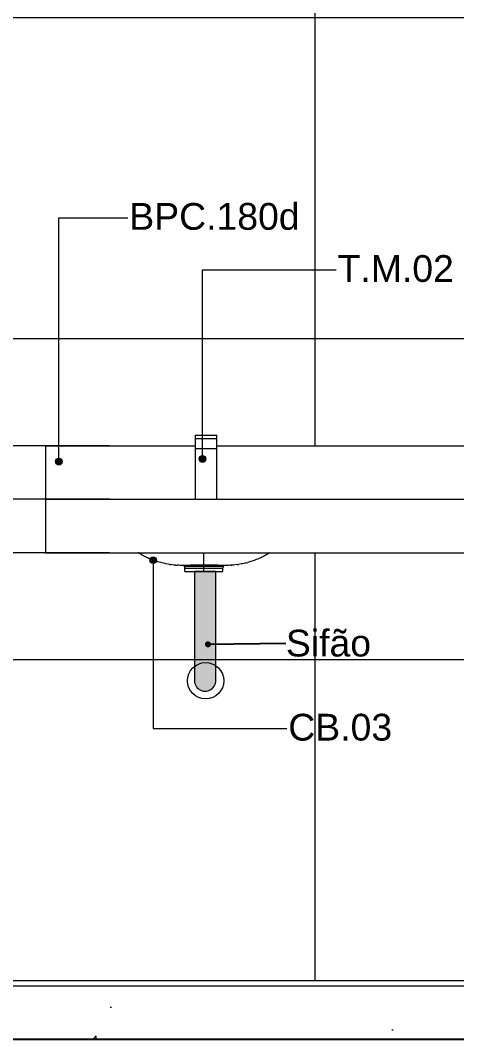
# Model space of a CAD drawing. Header units: metres. Extents: x -1.8 to 75.3, y -2 to 2.8.
# Drawn here: x 18.012 to 18.827, y -2.048 to -0.143 of the extents above; entities that cross this region are included whole.
import ezdxf

# ---------------------------------------------------------------- set-up
doc = ezdxf.new("R2010")
doc.units = ezdxf.units.M
doc.header["$MEASUREMENT"] = 0
for name, color, linetype, lineweight, true_color in [('0_Caneta_No__19', 7, 'Continuous', 0, 0xe9e9e9), ('COTAS CORTE_Caneta_No__25', 7, 'Continuous', 13, 0x982312), ('LAJES.EST_Caneta_No__254', 7, 'Continuous', 0, 0xd1c9ad), ('LAJES.EST_Caneta_No__97', 7, 'Continuous', 13, 0x6b6b6b), ('LOUCAS-METAIS.ARQ_Caneta_No__13', 7, 'Continuous', 0, 0xaaaaaa), ('LOUCAS-METAIS.ARQ_Caneta_No__96', 7, 'Continuous', 0, 0xb6b6b6), ('NOTAS-EXECUTIVO.ARQ_Caneta_No__96', 7, 'Continuous', 0, 0xb6b6b6), ('PAREDE CONSTRUIR_Caneta_No__97', 7, 'Continuous', 13, 0x6b6b6b)]:
    doc.layers.add(name, color=color, linetype=linetype, lineweight=lineweight, true_color=true_color)
for name, color, linetype, lineweight in [('0_Caneta_No__5', 7, 'Continuous', 20), ('LAJES.EST_Caneta_No__4', 7, 'Continuous', 25), ('LAJES.EST_Caneta_No__7', 7, 'Continuous', 13), ('NOTAS-EXECUTIVO.ARQ_Caneta_No__1', 7, 'Continuous', 40), ('NOTAS-EXECUTIVO.ARQ_Caneta_No__241', 7, 'Continuous', 13), ('NOTAS-LAYOUT.EXEC_Caneta_No__241', 7, 'Continuous', 13), ('NOTAS-LAYOUT.EXEC_Caneta_No__5', 7, 'Continuous', 20)]:
    doc.layers.add(name, color=color, linetype=linetype, lineweight=lineweight)
doc.layers.add('COTAS CORTE', color=7, linetype='Continuous')
doc.layers.add('NOTAS-LAYOUT.EXEC', color=7, linetype='Continuous')
doc.styles.add('GENERATED_STYLE_1', font='arial.ttf')
doc.dimstyles.new('GENERATED_STYLE__2', dxfattribs={"dimtxt": 0.05, "dimasz": 0.02375, "dimexe": 0.18, "dimexo": 0.267183, "dimgap": 0, "dimtad": 1, "dimzin": 0, "dimdsep": 46, "dimtxsty": 'GENERATED_STYLE_1', "dimblk": 'ARROWHEAD_11', "dimblk1": 'ARROWHEAD_11', "dimblk2": 'ARROWHEAD_11', "dimcen": 0.09, "dimclrd": 256, "dimclre": 256, "dimclrt": 256, "dimadec": 0, "dimazin": 0, "dimtfac": 1, "dimtdec": 4, "dimtmove": 0, "dimatfit": 3, "dimfxl": 0, "dimtolj": 1, "dimtzin": 0, "dimarcsym": 0})
doc.dimstyles.new('GENERATED_STYLE__4', dxfattribs={"dimtxt": 0.18, "dimasz": 0.0228, "dimexe": 0.18, "dimexo": 0.0625, "dimgap": 0, "dimtad": 0, "dimtih": 1, "dimtoh": 1, "dimdec": 4, "dimzin": 0, "dimdsep": 46, "dimcen": 0.09, "dimadec": 0, "dimazin": 0, "dimtfac": 1, "dimtdec": 4, "dimtmove": 0, "dimatfit": 3, "dimldrblk": 'ARROWHEAD_11', "dimfxl": 0, "dimtolj": 1, "dimtzin": 0, "dimarcsym": 0})

# ---------------------------------------------------------------- blocks, each defined once
blk = doc.blocks.new('*D83', base_point=(-22.2414, -1.9382))
at = {"layer": 'COTAS CORTE_Caneta_No__25', "linetype": 'Continuous', "lineweight": 13, "true_color": 0x982312}
for points in [[(17.9044, -1.1382), (17.9049, -1.1406), (17.9063, -1.1427), (17.9083, -1.144), (17.9107, -1.1445), (17.9131, -1.144), (17.9151, -1.1427), (17.9165, -1.1406), (17.9169, -1.1382), (17.9165, -1.1359), (17.9151, -1.1338), (17.9131, -1.1325), (17.9107, -1.132), (17.9083, -1.1325), (17.9063, -1.1338), (17.9049, -1.1359)], [(17.9044, -1.9382), (17.9049, -1.9406), (17.9063, -1.9427), (17.9083, -1.944), (17.9107, -1.9445), (17.9131, -1.944), (17.9151, -1.9427), (17.9165, -1.9406), (17.9169, -1.9382), (17.9165, -1.9359), (17.9151, -1.9338), (17.9131, -1.9325), (17.9107, -1.932), (17.9083, -1.9325), (17.9063, -1.9338), (17.9049, -1.9359)]]:
    blk.add_hatch(color=24, dxfattribs=at).paths.add_polyline_path(points)
at = {"layer": 'COTAS CORTE_Caneta_No__25', "color": 24, "linetype": 'Continuous', "lineweight": 13, "true_color": 0x982312}
for p, q in [((17.9044, -1.1382), (17.8873, -1.1382)), ((18.1779, -1.1382), (17.9169, -1.1382)), ((17.9107, -1.932), (17.9107, -1.1445)), ((17.9044, -1.9382), (17.8873, -1.9382)), ((18.1779, -1.9382), (17.9169, -1.9382)), ((17.9107, -1.9507), (17.9107, -1.9445))]:
    blk.add_line(p, q, dxfattribs=at)
for centre in [(17.9107, -1.1382), (17.9107, -1.9382)]:
    blk.add_circle(centre, 0.00625, dxfattribs=at)
at = {"layer": 'COTAS CORTE_Caneta_No__25', "color": 24, "lineweight": 13, "true_color": 0x982312, "char_height": 0.05, "attachment_point": 7, "rotation": 90, "style": 'GENERATED_STYLE_1'}
for s, insert in [('\\A1;{\\pql;\\fArial|b0|i0|c0|p0;\\W1.000000;0,10}', (17.9007, -1.278)), ('\\A1;{\\pql;\\fArial|b0|i0|c0|p0;\\W1.000000;0,80}', (17.9007, -1.6717))]:
    blk.add_mtext(s, dxfattribs=dict(at, insert=insert))
blk = doc.blocks.new('ARROWHEAD_11')
at = {"color": 0, "linetype": 'Continuous', "lineweight": 0}
blk.add_line((0, 0), (-1, 0), dxfattribs=at)
at = {"color": 0, "linetype": 'Continuous', "lineweight": 0, "const_width": 0.25, "flags": 128}
blk.add_lwpolyline([(-0.125, 0, 1), (0.125, 0, 1)], format="xyb", close=True, dxfattribs=at)
blk = doc.blocks.new('*D84', base_point=(-22.2414, -1.9382))
at = {"layer": 'COTAS CORTE_Caneta_No__25', "linetype": 'Continuous', "lineweight": 13, "true_color": 0x982312}
for points in [[(17.9044, -1.0382), (17.9049, -1.0406), (17.9063, -1.0427), (17.9083, -1.044), (17.9107, -1.0445), (17.9131, -1.044), (17.9151, -1.0427), (17.9165, -1.0406), (17.9169, -1.0382), (17.9165, -1.0359), (17.9151, -1.0338), (17.9131, -1.0325), (17.9107, -1.032), (17.9083, -1.0325), (17.9063, -1.0338), (17.9049, -1.0359)], [(17.9044, -1.1382), (17.9049, -1.1406), (17.9063, -1.1427), (17.9083, -1.144), (17.9107, -1.1445), (17.9131, -1.144), (17.9151, -1.1427), (17.9165, -1.1406), (17.9169, -1.1382), (17.9165, -1.1359), (17.9151, -1.1338), (17.9131, -1.1325), (17.9107, -1.132), (17.9083, -1.1325), (17.9063, -1.1338), (17.9049, -1.1359)]]:
    blk.add_hatch(color=24, dxfattribs=at).paths.add_polyline_path(points)
at = {"layer": 'COTAS CORTE_Caneta_No__25', "color": 24, "linetype": 'Continuous', "lineweight": 13, "true_color": 0x982312}
for p, q in [((17.9044, -1.0382), (17.8873, -1.0382)), ((17.9107, -1.132), (17.9107, -1.0445)), ((18.1779, -1.0382), (17.9169, -1.0382)), ((17.9044, -1.1382), (17.8873, -1.1382)), ((18.1779, -1.1382), (17.9169, -1.1382))]:
    blk.add_line(p, q, dxfattribs=at)
for centre in [(17.9107, -1.0382), (17.9107, -1.1382)]:
    blk.add_circle(centre, 0.00625, dxfattribs=at)
blk = doc.blocks.new('*D85', base_point=(-22.2414, -1.9382))
at = {"layer": 'COTAS CORTE_Caneta_No__25', "linetype": 'Continuous', "lineweight": 13, "true_color": 0x982312}
for points in [[(17.9044, -0.9382), (17.9049, -0.9406), (17.9063, -0.9427), (17.9083, -0.944), (17.9107, -0.9445), (17.9131, -0.944), (17.9151, -0.9427), (17.9165, -0.9406), (17.9169, -0.9382), (17.9165, -0.9359), (17.9151, -0.9338), (17.9131, -0.9325), (17.9107, -0.932), (17.9083, -0.9325), (17.9063, -0.9338), (17.9049, -0.9359)], [(17.9044, -1.0382), (17.9049, -1.0406), (17.9063, -1.0427), (17.9083, -1.044), (17.9107, -1.0445), (17.9131, -1.044), (17.9151, -1.0427), (17.9165, -1.0406), (17.9169, -1.0382), (17.9165, -1.0359), (17.9151, -1.0338), (17.9131, -1.0325), (17.9107, -1.032), (17.9083, -1.0325), (17.9063, -1.0338), (17.9049, -1.0359)]]:
    blk.add_hatch(color=24, dxfattribs=at).paths.add_polyline_path(points)
at = {"layer": 'COTAS CORTE_Caneta_No__25', "color": 24, "linetype": 'Continuous', "lineweight": 13, "true_color": 0x982312}
for p, q in [((17.9107, -0.932), (17.9107, -0.9257)), ((17.9044, -0.9382), (17.8873, -0.9382)), ((17.9107, -1.032), (17.9107, -0.9445)), ((18.1779, -0.9382), (17.9169, -0.9382)), ((17.9044, -1.0382), (17.8873, -1.0382)), ((18.1779, -1.0382), (17.9169, -1.0382))]:
    blk.add_line(p, q, dxfattribs=at)
for centre in [(17.9107, -0.9382), (17.9107, -1.0382)]:
    blk.add_circle(centre, 0.00625, dxfattribs=at)
at = {"layer": 'COTAS CORTE_Caneta_No__25', "color": 24, "lineweight": 13, "true_color": 0x982312, "insert": (17.9007, -0.932), "char_height": 0.05, "attachment_point": 7, "rotation": 90, "style": 'GENERATED_STYLE_1'}
blk.add_mtext('\\A1;{\\pql;\\fArial|b0|i0|c0|p0;\\W1.000000;0,10}', dxfattribs=at)
blk = doc.blocks.new('*D86', base_point=(-22.2414, -1.9382))
at = {"layer": 'COTAS CORTE_Caneta_No__25', "linetype": 'Continuous', "lineweight": 13, "true_color": 0x982312}
for points in [[(17.777, -1.0382), (17.7775, -1.0406), (17.7788, -1.0427), (17.7809, -1.044), (17.7833, -1.0445), (17.7857, -1.044), (17.7877, -1.0427), (17.789, -1.0406), (17.7895, -1.0382), (17.789, -1.0359), (17.7877, -1.0338), (17.7857, -1.0325), (17.7833, -1.032), (17.7809, -1.0325), (17.7788, -1.0338), (17.7775, -1.0359)], [(17.777, -1.9382), (17.7775, -1.9406), (17.7788, -1.9427), (17.7809, -1.944), (17.7833, -1.9445), (17.7857, -1.944), (17.7877, -1.9427), (17.789, -1.9406), (17.7895, -1.9382), (17.789, -1.9359), (17.7877, -1.9338), (17.7857, -1.9325), (17.7833, -1.932), (17.7809, -1.9325), (17.7788, -1.9338), (17.7775, -1.9359)]]:
    blk.add_hatch(color=24, dxfattribs=at).paths.add_polyline_path(points)
at = {"layer": 'COTAS CORTE_Caneta_No__25', "color": 24, "linetype": 'Continuous', "lineweight": 13, "true_color": 0x982312}
for p, q in [((17.7833, -1.032), (17.7833, -1.0257)), ((17.777, -1.0382), (17.7598, -1.0382)), ((17.7833, -1.932), (17.7833, -1.0445)), ((18.0504, -1.0382), (17.7895, -1.0382)), ((17.777, -1.9382), (17.7598, -1.9382)), ((18.0504, -1.9382), (17.7895, -1.9382)), ((17.7833, -1.9507), (17.7833, -1.9445))]:
    blk.add_line(p, q, dxfattribs=at)
for centre in [(17.7833, -1.0382), (17.7833, -1.9382)]:
    blk.add_circle(centre, 0.00625, dxfattribs=at)
at = {"layer": 'COTAS CORTE_Caneta_No__25', "color": 24, "lineweight": 13, "true_color": 0x982312, "insert": (17.7733, -1.555), "char_height": 0.05, "attachment_point": 7, "rotation": 90, "style": 'GENERATED_STYLE_1'}
blk.add_mtext('\\A1;{\\pql;\\fArial|b0|i0|c0|p0;\\W1.000000;0,90}', dxfattribs=at)
blk = doc.blocks.new('Label_16_5', base_point=(18.3519, -0.9629))
at = {"layer": 'NOTAS-LAYOUT.EXEC', "linetype": 'Continuous', "lineweight": 0, "true_color": 0x000000}
blk.add_hatch(color=18, dxfattribs=at).paths.add_polyline_path([(18.3456, -0.9629), (18.3461, -0.9652), (18.3475, -0.9673), (18.3495, -0.9686), (18.3519, -0.9691), (18.3543, -0.9686), (18.3563, -0.9673), (18.3577, -0.9652), (18.3581, -0.9629), (18.3577, -0.9605), (18.3563, -0.9584), (18.3543, -0.9571), (18.3519, -0.9566), (18.3495, -0.9571), (18.3475, -0.9584), (18.3461, -0.9605)])
at = {"layer": 'NOTAS-LAYOUT.EXEC_Caneta_No__241', "color": 7, "linetype": 'Continuous', "lineweight": 13}
for p, q in [((18.3519, -0.9566), (18.3519, -0.6093)), ((18.3519, -0.6093), (18.6019, -0.6093))]:
    blk.add_line(p, q, dxfattribs=at)
at = {"layer": 'NOTAS-LAYOUT.EXEC_Caneta_No__5', "color": 7, "linetype": 'Continuous', "lineweight": 20}
blk.add_circle((18.3519, -0.9629), 0.00625, dxfattribs=at)
at = {"layer": 'NOTAS-LAYOUT.EXEC_Caneta_No__241', "color": 7, "lineweight": 13, "insert": (18.6044, -0.582), "char_height": 0.05, "attachment_point": 1, "style": 'GENERATED_STYLE_1'}
blk.add_mtext('\\A1;{\\pql;\\pt0,241;\\fArial|b0|i0|c0|p0;\\W1.000000;T.M.02\\fArial|b0|i0|c0|p0;\\W1.000000;\\A1{\\H.66x;\\S^  ;}\\fArial|b0|i0|c0|p0;\\W1.000000;\\fArial|b0|i0|c0|p0;\\W1.000000;\\A1{\\H.66x;\\S^  ;}\\fArial|b0|i0|c0|p0;\\W1.000000;\\fArial|b0|i0|c0|p0;\\W1.000000;\\fArial|b0|i0|c0|p0;\\W1.000000;\\fArial|b0|i0|c0|p0;\\W1.000000;\\fArial|b0|i0|c0|p0;\\W1.000000;\\fArial|b0|i0|c0|p0;\\W1.000000;\\fArial|b0|i0|c0|p0;\\W1.000000;\\A1{\\H.66x;\\S^  ;}\\fArial|b0|i0|c0|p0;\\W1.000000;\\fArial|b0|i0|c0|p0;\\W1.000000;\\A1{\\H.66x;\\S^  ;}\\fArial|b0|i0|c0|p0;\\W1.000000;\\fArial|b0|i0|c0|p0;\\W1.000000;\\fArial|b0|i0|c0|p0;\\W1.000000;\\fArial|b0|i0|c0|p0;\\W1.000000;\\fArial|b0|i0|c0|p0;\\W1.000000;\\fArial|b0|i0|c0|p0;\\W1.000000;\\fArial|b0|i0|c0|p0;\\W1.000000;\\A1{\\H.66x;\\S^  ;}\\fArial|b0|i0|c0|p0;\\W1.000000;\\fArial|b0|i0|c0|p0;\\W1.000000;\\A1{\\H.66x;\\S^  ;}\\fArial|b0|i0|c0|p0;\\W1.000000;\\fArial|b0|i0|c0|p0;\\W1.000000;\\fArial|b0|i0|c0|p0;\\W1.000000;\\fArial|b0|i0|c0|p0;\\W1.000000;\\fArial|b0|i0|c0|p0;\\W1.000000;\\fArial|b0|i0|c0|p0;\\W1.000000;\\fArial|b0|i0|c0|p0;\\W1.000000;\\A1{\\H.66x;\\S^  ;}\\fArial|b0|i0|c0|p0;\\W1.000000;\\fArial|b0|i0|c0|p0;\\W1.000000;\\A1{\\H.66x;\\S^  ;}\\fArial|b0|i0|c0|p0;\\W1.000000;\\fArial|b0|i0|c0|p0;\\W1.000000;\\fArial|b0|i0|c0|p0;\\W1.000000;\\fArial|b0|i0|c0|p0;\\W1.000000;\\fArial|b0|i0|c0|p0;\\W1.000000;\\fArial|b0|i0|c0|p0;\\W1.000000;\\fArial|b0|i0|c0|p0;\\W1.000000;\\A1{\\H.66x;\\S^  ;}\\fArial|b0|i0|c0|p0;\\W1.000000;\\fArial|b0|i0|c0|p0;\\W1.000000;\\A1{\\H.66x;\\S^  ;}\\fArial|b0|i0|c0|p0;\\W1.000000;\\fArial|b0|i0|c0|p0;\\W1.000000;\\fArial|b0|i0|c0|p0;\\W1.000000;\\fArial|b0|i0|c0|p0;\\W1.000000;\\fArial|b0|i0|c0|p0;\\W1.000000;\\fArial|b0|i0|c0|p0;\\W1.000000;\\fArial|b0|i0|c0|p0;\\W1.000000;\\A1{\\H.66x;\\S^  ;}\\fArial|b0|i0|c0|p0;\\W1.000000;}', dxfattribs=at)
blk = doc.blocks.new('Label_17_5', base_point=(18.0834, -0.9679))
at = {"layer": 'NOTAS-LAYOUT.EXEC', "linetype": 'Continuous', "lineweight": 0, "true_color": 0x000000}
blk.add_hatch(color=18, dxfattribs=at).paths.add_polyline_path([(18.0771, -0.9679), (18.0776, -0.9703), (18.079, -0.9723), (18.081, -0.9737), (18.0834, -0.9742), (18.0858, -0.9737), (18.0878, -0.9723), (18.0892, -0.9703), (18.0896, -0.9679), (18.0892, -0.9655), (18.0878, -0.9635), (18.0858, -0.9621), (18.0834, -0.9617), (18.081, -0.9621), (18.079, -0.9635), (18.0776, -0.9655)])
at = {"layer": 'NOTAS-LAYOUT.EXEC_Caneta_No__241', "color": 7, "linetype": 'Continuous', "lineweight": 13}
for p, q in [((18.0834, -0.9617), (18.0834, -0.512)), ((18.0834, -0.512), (18.2126, -0.512))]:
    blk.add_line(p, q, dxfattribs=at)
at = {"layer": 'NOTAS-LAYOUT.EXEC_Caneta_No__5', "color": 7, "linetype": 'Continuous', "lineweight": 20}
blk.add_circle((18.0834, -0.9679), 0.00625, dxfattribs=at)
at = {"layer": 'NOTAS-LAYOUT.EXEC_Caneta_No__241', "color": 7, "lineweight": 13, "insert": (18.2151, -0.4846), "char_height": 0.05, "attachment_point": 1, "style": 'GENERATED_STYLE_1'}
blk.add_mtext('\\A1;{\\pql;\\pt0,241;\\fArial|b0|i0|c0|p0;\\W1.000000;BPC.180d\\fArial|b0|i0|c0|p0;\\W1.000000;\\A1{\\H.66x;\\S^  ;}\\fArial|b0|i0|c0|p0;\\W1.000000;\\fArial|b0|i0|c0|p0;\\W1.000000;\\A1{\\H.66x;\\S^  ;}\\fArial|b0|i0|c0|p0;\\W1.000000;\\fArial|b0|i0|c0|p0;\\W1.000000;\\fArial|b0|i0|c0|p0;\\W1.000000;\\fArial|b0|i0|c0|p0;\\W1.000000;\\fArial|b0|i0|c0|p0;\\W1.000000;\\fArial|b0|i0|c0|p0;\\W1.000000;\\fArial|b0|i0|c0|p0;\\W1.000000;\\A1{\\H.66x;\\S^  ;}\\fArial|b0|i0|c0|p0;\\W1.000000;\\fArial|b0|i0|c0|p0;\\W1.000000;\\A1{\\H.66x;\\S^  ;}\\fArial|b0|i0|c0|p0;\\W1.000000;\\fArial|b0|i0|c0|p0;\\W1.000000;\\fArial|b0|i0|c0|p0;\\W1.000000;\\fArial|b0|i0|c0|p0;\\W1.000000;\\fArial|b0|i0|c0|p0;\\W1.000000;\\fArial|b0|i0|c0|p0;\\W1.000000;\\fArial|b0|i0|c0|p0;\\W1.000000;\\A1{\\H.66x;\\S^  ;}\\fArial|b0|i0|c0|p0;\\W1.000000;\\fArial|b0|i0|c0|p0;\\W1.000000;\\A1{\\H.66x;\\S^  ;}\\fArial|b0|i0|c0|p0;\\W1.000000;\\fArial|b0|i0|c0|p0;\\W1.000000;\\fArial|b0|i0|c0|p0;\\W1.000000;\\fArial|b0|i0|c0|p0;\\W1.000000;\\fArial|b0|i0|c0|p0;\\W1.000000;\\fArial|b0|i0|c0|p0;\\W1.000000;\\fArial|b0|i0|c0|p0;\\W1.000000;\\A1{\\H.66x;\\S^  ;}\\fArial|b0|i0|c0|p0;\\W1.000000;\\fArial|b0|i0|c0|p0;\\W1.000000;\\A1{\\H.66x;\\S^  ;}\\fArial|b0|i0|c0|p0;\\W1.000000;\\fArial|b0|i0|c0|p0;\\W1.000000;\\fArial|b0|i0|c0|p0;\\W1.000000;\\fArial|b0|i0|c0|p0;\\W1.000000;\\fArial|b0|i0|c0|p0;\\W1.000000;\\fArial|b0|i0|c0|p0;\\W1.000000;\\fArial|b0|i0|c0|p0;\\W1.000000;\\A1{\\H.66x;\\S^  ;}\\fArial|b0|i0|c0|p0;\\W1.000000;\\fArial|b0|i0|c0|p0;\\W1.000000;\\A1{\\H.66x;\\S^  ;}\\fArial|b0|i0|c0|p0;\\W1.000000;\\fArial|b0|i0|c0|p0;\\W1.000000;\\fArial|b0|i0|c0|p0;\\W1.000000;\\fArial|b0|i0|c0|p0;\\W1.000000;\\fArial|b0|i0|c0|p0;\\W1.000000;\\fArial|b0|i0|c0|p0;\\W1.000000;\\fArial|b0|i0|c0|p0;\\W1.000000;\\A1{\\H.66x;\\S^  ;}\\fArial|b0|i0|c0|p0;\\W1.000000;}', dxfattribs=at)
blk = doc.blocks.new('Label_18_5', base_point=(18.2598, -1.1521))
at = {"layer": 'NOTAS-LAYOUT.EXEC', "linetype": 'Continuous', "lineweight": 0, "true_color": 0x000000}
blk.add_hatch(color=18, dxfattribs=at).paths.add_polyline_path([(18.2535, -1.1521), (18.254, -1.1545), (18.2554, -1.1566), (18.2574, -1.1579), (18.2598, -1.1584), (18.2622, -1.1579), (18.2642, -1.1566), (18.2656, -1.1545), (18.266, -1.1521), (18.2656, -1.1497), (18.2642, -1.1477), (18.2622, -1.1464), (18.2598, -1.1459), (18.2574, -1.1464), (18.2554, -1.1477), (18.254, -1.1497)])
at = {"layer": 'NOTAS-LAYOUT.EXEC_Caneta_No__241', "color": 7, "linetype": 'Continuous', "lineweight": 13}
for p, q in [((18.2598, -1.1584), (18.2598, -1.4666)), ((18.2598, -1.4666), (18.5098, -1.4666))]:
    blk.add_line(p, q, dxfattribs=at)
at = {"layer": 'NOTAS-LAYOUT.EXEC_Caneta_No__5', "color": 7, "linetype": 'Continuous', "lineweight": 20}
blk.add_circle((18.2598, -1.1521), 0.00625, dxfattribs=at)
at = {"layer": 'NOTAS-LAYOUT.EXEC_Caneta_No__241', "color": 7, "lineweight": 13, "insert": (18.5123, -1.4393), "char_height": 0.05, "attachment_point": 1, "style": 'GENERATED_STYLE_1'}
blk.add_mtext('\\A1;{\\pql;\\pt0,241;\\fArial|b0|i0|c0|p0;\\W1.000000;CB.03\\fArial|b0|i0|c0|p0;\\W1.000000;\\A1{\\H.66x;\\S^  ;}\\fArial|b0|i0|c0|p0;\\W1.000000;\\fArial|b0|i0|c0|p0;\\W1.000000;\\A1{\\H.66x;\\S^  ;}\\fArial|b0|i0|c0|p0;\\W1.000000;\\fArial|b0|i0|c0|p0;\\W1.000000;\\fArial|b0|i0|c0|p0;\\W1.000000;\\fArial|b0|i0|c0|p0;\\W1.000000;\\fArial|b0|i0|c0|p0;\\W1.000000;\\fArial|b0|i0|c0|p0;\\W1.000000;\\fArial|b0|i0|c0|p0;\\W1.000000;\\A1{\\H.66x;\\S^  ;}\\fArial|b0|i0|c0|p0;\\W1.000000;\\fArial|b0|i0|c0|p0;\\W1.000000;\\A1{\\H.66x;\\S^  ;}\\fArial|b0|i0|c0|p0;\\W1.000000;\\fArial|b0|i0|c0|p0;\\W1.000000;\\fArial|b0|i0|c0|p0;\\W1.000000;\\fArial|b0|i0|c0|p0;\\W1.000000;\\fArial|b0|i0|c0|p0;\\W1.000000;\\fArial|b0|i0|c0|p0;\\W1.000000;\\fArial|b0|i0|c0|p0;\\W1.000000;\\A1{\\H.66x;\\S^  ;}\\fArial|b0|i0|c0|p0;\\W1.000000;\\fArial|b0|i0|c0|p0;\\W1.000000;\\A1{\\H.66x;\\S^  ;}\\fArial|b0|i0|c0|p0;\\W1.000000;\\fArial|b0|i0|c0|p0;\\W1.000000;\\fArial|b0|i0|c0|p0;\\W1.000000;\\fArial|b0|i0|c0|p0;\\W1.000000;\\fArial|b0|i0|c0|p0;\\W1.000000;\\fArial|b0|i0|c0|p0;\\W1.000000;\\fArial|b0|i0|c0|p0;\\W1.000000;\\A1{\\H.66x;\\S^  ;}\\fArial|b0|i0|c0|p0;\\W1.000000;\\fArial|b0|i0|c0|p0;\\W1.000000;\\A1{\\H.66x;\\S^  ;}\\fArial|b0|i0|c0|p0;\\W1.000000;\\fArial|b0|i0|c0|p0;\\W1.000000;\\fArial|b0|i0|c0|p0;\\W1.000000;\\fArial|b0|i0|c0|p0;\\W1.000000;\\fArial|b0|i0|c0|p0;\\W1.000000;\\fArial|b0|i0|c0|p0;\\W1.000000;\\fArial|b0|i0|c0|p0;\\W1.000000;\\A1{\\H.66x;\\S^  ;}\\fArial|b0|i0|c0|p0;\\W1.000000;\\fArial|b0|i0|c0|p0;\\W1.000000;\\A1{\\H.66x;\\S^  ;}\\fArial|b0|i0|c0|p0;\\W1.000000;\\fArial|b0|i0|c0|p0;\\W1.000000;\\fArial|b0|i0|c0|p0;\\W1.000000;\\fArial|b0|i0|c0|p0;\\W1.000000;\\fArial|b0|i0|c0|p0;\\W1.000000;\\fArial|b0|i0|c0|p0;\\W1.000000;\\fArial|b0|i0|c0|p0;\\W1.000000;\\A1{\\H.66x;\\S^  ;}\\fArial|b0|i0|c0|p0;\\W1.000000;}', dxfattribs=at)

msp = doc.modelspace()

# ---------------------------------------------------------------- hatches: boundary and pattern name
at = {"layer": '0_Caneta_No__19', "linetype": 'Continuous', "lineweight": 0, "true_color": 0x747474}
msp.add_hatch(color=8, dxfattribs=at).paths.add_polyline_path([(18.3767, -1.1732), (18.337, -1.1732), (18.337, -1.374, 1.153966), (18.3767, -1.374)])
at = {"layer": 'LAJES.EST_Caneta_No__254', "linetype": 'Continuous', "lineweight": 0, "true_color": 0xd1c9ad}
h = msp.add_hatch(dxfattribs=at)
h.set_pattern_fill('Haie_OD_0005', color=9, style=0, pattern_type=2)
h.set_pattern_definition([(45, (-22.24144, -1.43824), (-0.159099, 0.159099), [0, -0.15, 0, -0.225]), (110, (-21.74144, -1.43824), (0.2114308, 0.0769545), [0, -0.11, 0, -0.19])])
h.paths.add_polyline_path([(19.8587, -1.9382), (16.1623, -1.9382), (16.1623, -1.9482), (19.8587, -1.9482)])
at = {"layer": 'LAJES.EST_Caneta_No__97', "linetype": 'Continuous', "lineweight": 13, "true_color": 0x6b6b6b}
h = msp.add_hatch(dxfattribs=at)
h.set_pattern_fill('AR_CONC_0005', color=251, style=0, pattern_type=2)
h.set_pattern_definition([(50, (-22.24144, -1.93824), (-0.546554, 0.0478173), [0.05715, -0.62865]), (355, (-22.24144, -1.93824), (-0.10573, 0.5731705), [0.04572, -0.502922]), (100.4514, (-22.1959, -1.94223), (0.440824, 0.525353), [0.04857, -0.534271]), (46.1842, (-22.24144, -1.78584), (-0.813237, 0.126127), [0.085725, -0.942975]), (96.6356, (-22.1737, -1.79635), (0.712212, 0.742278), [0.072855, -0.801407]), (351.1842, (-22.2414, -1.78584), (0.712212, 0.742278), [0.06858, -0.75438]), (21, (-22.16524, -1.82394), (-0.454843, 0.3067956), [0.05715, -0.62865]), (326, (-22.16524, -1.82394), (0.185406, 0.552564), [0.04572, -0.50292]), (71.4514, (-22.12734, -1.8495), (0.640249, 0.245768), [0.04857, -0.53427]), (37.5, (-22.24144, -1.93824), (0.0092658, 0.2536651), [0, -0.496824, 0, -0.51054, 0, -0.504825]), (7.5, (-22.24144, -1.93824), (0.200459, 0.3005417), [0, -0.291084, 0, -0.485394, 0, -0.192405]), (327.5, (-22.41137, -1.93824), (-0.4067718, 0.0171862), [0, -0.1905, 0, -0.59436, 0, -0.78867]), (317.5, (-22.48757, -1.93824), (0.4443875, 0.0762795), [0, -0.24765, 0, -0.394716, 0, -0.56007])])
h.paths.add_polyline_path([(16.1623, -2.0482), (19.8587, -2.0482), (19.8587, -1.9482), (16.1623, -1.9482)])
at = {"layer": 'PAREDE CONSTRUIR_Caneta_No__97', "linetype": 'Continuous', "lineweight": 13, "true_color": 0x6b6b6b}
h = msp.add_hatch(dxfattribs=at)
h.set_pattern_fill('Ceramica_60_x_60_0005', color=251, style=0, pattern_type=2)
h.set_pattern_definition([(180, (16.16225, -1.93824), (0, 0.6), []), (90, (16.16225, -1.93824), (0.6, 0), [])])
h.paths.add_polyline_path([(16.1623, 0.2138), (16.1813, 0.2138), (16.1813, 0.1638), (16.1813, -0.9282), (16.2173, -0.9282), (16.2243, -0.9312), (16.2273, -0.9382), (16.2243, -0.9453), (16.2173, -0.9482), (16.1813, -0.9482), (16.1813, -1.9382), (19.8587, -1.9382), (19.8587, -1.1382), (19.6812, -1.1382), (19.6793, -1.1394), (19.6774, -1.1405), (19.6748, -1.142), (19.6747, -1.1421), (19.6731, -1.143), (19.6713, -1.144), (19.6694, -1.145), (19.6665, -1.1464), (19.6642, -1.1475), (19.6636, -1.1478), (19.6612, -1.1489), (19.6587, -1.15), (19.656, -1.1511), (19.6532, -1.1521), (19.6523, -1.1525), (19.6479, -1.154), (19.6436, -1.1554), (19.6401, -1.1564), (19.6371, -1.1572), (19.6367, -1.1573), (19.6331, -1.1581), (19.6305, -1.1587), (19.6299, -1.1588), (19.6279, -1.1592), (19.6252, -1.1597), (19.6226, -1.1601), (19.6201, -1.1605), (19.6198, -1.1605), (19.6166, -1.1609), (19.6133, -1.1612), (19.61, -1.1615), (19.6088, -1.1616), (19.6067, -1.1617), (19.6041, -1.1618), (19.6027, -1.1618), (19.6014, -1.1618), (19.5968, -1.1618), (19.5967, -1.1618), (19.5964, -1.1619), (19.5963, -1.1619), (19.5961, -1.162), (19.596, -1.1622), (19.5956, -1.1626), (19.595, -1.1633), (19.5946, -1.1639), (19.5942, -1.1646), (19.594, -1.1654), (19.5938, -1.1661), (19.5938, -1.1669), (19.5938, -1.1732), (19.5228, -1.1732), (19.5228, -1.1669), (19.5227, -1.1661), (19.5225, -1.1654), (19.5223, -1.1646), (19.5219, -1.1639), (19.5215, -1.1633), (19.5213, -1.1631), (19.5211, -1.1628), (19.5207, -1.1624), (19.5205, -1.1622), (19.5204, -1.162), (19.5202, -1.1619), (19.5201, -1.1619), (19.5198, -1.1618), (19.5197, -1.1618), (19.5168, -1.1618), (19.5138, -1.1618), (19.5112, -1.1617), (19.5085, -1.1616), (19.5077, -1.1616), (19.5055, -1.1614), (19.5026, -1.1612), (19.4996, -1.1609), (19.4967, -1.1605), (19.4964, -1.1605), (19.4939, -1.1601), (19.4911, -1.1597), (19.4866, -1.1588), (19.4854, -1.1586), (19.4827, -1.158), (19.48, -1.1573), (19.4773, -1.1566), (19.4747, -1.1559), (19.472, -1.1551), (19.4694, -1.1543), (19.4668, -1.1534), (19.4642, -1.1525), (19.4633, -1.1521), (19.4631, -1.1521), (19.459, -1.1505), (19.455, -1.1488), (19.4531, -1.1479), (19.4523, -1.1475), (19.4511, -1.147), (19.4492, -1.146), (19.4472, -1.145), (19.4471, -1.145), (19.445, -1.1439), (19.443, -1.1428), (19.4417, -1.142), (19.4411, -1.1417), (19.4391, -1.1405), (19.4374, -1.1395), (19.4357, -1.1385), (19.4353, -1.1382), (19.0814, -1.1382), (19.0796, -1.1394), (19.0777, -1.1405), (19.0751, -1.142), (19.075, -1.1421), (19.0734, -1.143), (19.0715, -1.144), (19.0697, -1.145), (19.0668, -1.1464), (19.0644, -1.1475), (19.0638, -1.1478), (19.0614, -1.1489), (19.0589, -1.15), (19.0562, -1.1511), (19.0534, -1.1521), (19.0525, -1.1525), (19.0482, -1.154), (19.0438, -1.1554), (19.0404, -1.1564), (19.0374, -1.1572), (19.0369, -1.1573), (19.0334, -1.1581), (19.0308, -1.1587), (19.0301, -1.1588), (19.0281, -1.1592), (19.0255, -1.1597), (19.0228, -1.1601), (19.0203, -1.1605), (19.0201, -1.1605), (19.0168, -1.1609), (19.0135, -1.1612), (19.0102, -1.1615), (19.009, -1.1616), (19.0069, -1.1617), (19.0043, -1.1618), (19.0029, -1.1618), (19.0017, -1.1618), (18.997, -1.1618), (18.9969, -1.1618), (18.9967, -1.1619), (18.9965, -1.1619), (18.9964, -1.162), (18.9962, -1.1622), (18.9959, -1.1626), (18.9953, -1.1633), (18.9948, -1.1639), (18.9945, -1.1646), (18.9942, -1.1654), (18.994, -1.1661), (18.994, -1.1669), (18.994, -1.1732), (18.923, -1.1732), (18.923, -1.1669), (18.9229, -1.1661), (18.9228, -1.1654), (18.9225, -1.1646), (18.9222, -1.1639), (18.9217, -1.1633), (18.9215, -1.1631), (18.9213, -1.1628), (18.921, -1.1624), (18.9208, -1.1622), (18.9206, -1.162), (18.9205, -1.1619), (18.9203, -1.1619), (18.9201, -1.1618), (18.92, -1.1618), (18.917, -1.1618), (18.9141, -1.1618), (18.9114, -1.1617), (18.9088, -1.1616), (18.9079, -1.1616), (18.9058, -1.1614), (18.9028, -1.1612), (18.8999, -1.1609), (18.8969, -1.1605), (18.8967, -1.1605), (18.8941, -1.1601), (18.8914, -1.1597), (18.8869, -1.1588), (18.8856, -1.1586), (18.8829, -1.158), (18.8802, -1.1573), (18.8776, -1.1566), (18.8749, -1.1559), (18.8723, -1.1551), (18.8696, -1.1543), (18.8671, -1.1534), (18.8645, -1.1525), (18.8635, -1.1521), (18.8633, -1.1521), (18.8593, -1.1505), (18.8553, -1.1488), (18.8533, -1.1479), (18.8526, -1.1475), (18.8513, -1.147), (18.8494, -1.146), (18.8475, -1.145), (18.8473, -1.145), (18.8453, -1.1439), (18.8433, -1.1428), (18.8419, -1.142), (18.8413, -1.1417), (18.8393, -1.1405), (18.8376, -1.1395), (18.836, -1.1385), (18.8356, -1.1382), (18.4777, -1.1382), (18.4758, -1.1394), (18.4739, -1.1405), (18.4713, -1.142), (18.4712, -1.1421), (18.4696, -1.143), (18.4678, -1.144), (18.4659, -1.145), (18.463, -1.1464), (18.4607, -1.1475), (18.4601, -1.1478), (18.4576, -1.1489), (18.4552, -1.15), (18.4524, -1.1511), (18.4497, -1.1521), (18.4488, -1.1525), (18.4444, -1.154), (18.44, -1.1554), (18.4366, -1.1564), (18.4336, -1.1572), (18.4332, -1.1573), (18.4296, -1.1581), (18.427, -1.1587), (18.4263, -1.1588), (18.4244, -1.1592), (18.4217, -1.1597), (18.4191, -1.1601), (18.4165, -1.1605), (18.4163, -1.1605), (18.4131, -1.1609), (18.4098, -1.1612), (18.4065, -1.1615), (18.4053, -1.1616), (18.4031, -1.1617), (18.4005, -1.1618), (18.3992, -1.1618), (18.3979, -1.1618), (18.3933, -1.1618), (18.3932, -1.1618), (18.3929, -1.1619), (18.3927, -1.1619), (18.3926, -1.162), (18.3925, -1.1622), (18.3921, -1.1626), (18.3915, -1.1633), (18.3911, -1.1639), (18.3907, -1.1646), (18.3905, -1.1654), (18.3903, -1.1661), (18.3902, -1.1669), (18.3902, -1.1732), (18.3192, -1.1732), (18.3192, -1.1669), (18.3192, -1.1661), (18.319, -1.1654), (18.3188, -1.1646), (18.3184, -1.1639), (18.3179, -1.1633), (18.3178, -1.1631), (18.3176, -1.1628), (18.3172, -1.1624), (18.317, -1.1622), (18.3169, -1.162), (18.3167, -1.1619), (18.3166, -1.1619), (18.3163, -1.1618), (18.3162, -1.1618), (18.3133, -1.1618), (18.3103, -1.1618), (18.3077, -1.1617), (18.305, -1.1616), (18.3042, -1.1616), (18.302, -1.1614), (18.2991, -1.1612), (18.2961, -1.1609), (18.2932, -1.1605), (18.2929, -1.1605), (18.2904, -1.1601), (18.2876, -1.1597), (18.2831, -1.1588), (18.2819, -1.1586), (18.2792, -1.158), (18.2765, -1.1573), (18.2738, -1.1566), (18.2711, -1.1559), (18.2685, -1.1551), (18.2659, -1.1543), (18.2633, -1.1534), (18.2607, -1.1525), (18.2598, -1.1521), (18.2596, -1.1521), (18.2555, -1.1505), (18.2515, -1.1488), (18.2495, -1.1479), (18.2488, -1.1475), (18.2476, -1.147), (18.2456, -1.146), (18.2437, -1.145), (18.2436, -1.145), (18.2415, -1.1439), (18.2395, -1.1428), (18.2381, -1.142), (18.2375, -1.1417), (18.2356, -1.1405), (18.2339, -1.1395), (18.2322, -1.1385), (18.2318, -1.1382), (18.0587, -1.1382), (18.0587, -0.9382), (18.3387, -0.9382), (18.3387, -0.9182), (18.3787, -0.9182), (18.3787, -0.9382), (18.9387, -0.9382), (18.9387, -0.9182), (18.9787, -0.9182), (18.9787, -0.9382), (19.5387, -0.9382), (19.5387, -0.9182), (19.5787, -0.9182), (19.5787, -0.9382), (19.8587, -0.9382), (19.8587, 1.2118), (16.1623, 1.2118)])
h = msp.add_hatch(dxfattribs=at)
h.set_pattern_fill('Ceramica_60_x_60_0005', color=251, style=0, pattern_type=2)
h.set_pattern_definition([(180, (16.16225, -1.93824), (0, 0.6), []), (90, (16.16225, -1.93824), (0.6, 0), [])])
h.paths.add_polyline_path([(18.4273, -1.1418), (18.4272, -1.1417), (18.4283, -1.1424), (18.4277, -1.142)])
h = msp.add_hatch(dxfattribs=at)
h.set_pattern_fill('Ceramica_60_x_60_0005', color=251, style=0, pattern_type=2)
h.set_pattern_definition([(180, (16.16225, -1.93824), (0, 0.6), []), (90, (16.16225, -1.93824), (0.6, 0), [])])
h.paths.add_polyline_path([(18.3414, -1.1555), (18.3417, -1.1553), (18.3428, -1.1547), (18.3417, -1.1553)])
h = msp.add_hatch(dxfattribs=at)
h.set_pattern_fill('Ceramica_60_x_60_0005', color=251, style=0, pattern_type=2)
h.set_pattern_definition([(180, (16.16225, -1.93824), (0, 0.6), []), (90, (16.16225, -1.93824), (0.6, 0), [])])
h.paths.add_polyline_path([(18.3431, -1.1591), (18.3419, -1.1597), (18.3434, -1.1589)])
h = msp.add_hatch(dxfattribs=at)
h.set_pattern_fill('Ceramica_60_x_60_0005', color=251, style=0, pattern_type=2)
h.set_pattern_definition([(180, (16.16225, -1.93824), (0, 0.6), []), (90, (16.16225, -1.93824), (0.6, 0), [])])
h.paths.add_polyline_path([(18.3666, -1.1432), (18.3664, -1.1433), (18.3671, -1.1438), (18.3664, -1.1433)])

# ---------------------------------------------------------------- linework, layer by layer
at = {"layer": '0_Caneta_No__5', "color": 7, "linetype": 'Continuous', "lineweight": 20, "flags": 128}
msp.add_lwpolyline([(18.3767, -1.1732), (18.337, -1.1732), (18.337, -1.374, 1.153966), (18.3767, -1.374)], format="xyb", close=True, dxfattribs=at)
at = {"layer": 'LAJES.EST_Caneta_No__4', "color": 7, "linetype": 'Continuous', "lineweight": 25}
msp.add_line((19.8587, -2.0482), (16.1623, -2.0482), dxfattribs=at)
at = {"layer": 'LAJES.EST_Caneta_No__7', "color": 7, "linetype": 'Continuous', "lineweight": 13}
for p, q in [((19.8587, -1.9382), (16.1623, -1.9382)), ((19.8587, -1.9482), (16.1623, -1.9482))]:
    msp.add_line(p, q, dxfattribs=at)
at = {"layer": 'LOUCAS-METAIS.ARQ_Caneta_No__13', "color": 253, "linetype": 'Continuous', "lineweight": 0, "true_color": 0xaaaaaa}
for p, q in [((18.0587, -0.9382), (18.3387, -0.9382)), ((18.0587, -0.9382), (18.0587, -1.0382)), ((18.3787, -0.9382), (18.9387, -0.9382)), ((18.0587, -1.0382), (18.0587, -1.1382)), ((18.0587, -1.0382), (19.8387, -1.0382)), ((18.0587, -1.1382), (19.8387, -1.1382))]:
    msp.add_line(p, q, dxfattribs=at)
at = {"layer": 'LOUCAS-METAIS.ARQ_Caneta_No__96', "color": 253, "linetype": 'Continuous', "lineweight": 0, "true_color": 0xb6b6b6}
for p, q in [((18.3387, -0.9249), (18.3387, -0.9182)), ((18.3387, -0.9182), (18.3787, -0.9182)), ((18.3387, -0.9432), (18.3387, -0.9249)), ((18.3387, -0.9249), (18.3787, -0.9249)), ((18.3787, -0.9249), (18.3787, -0.9182)), ((18.3787, -0.9432), (18.3787, -0.9249)), ((18.3387, -1.0382), (18.3387, -0.9432)), ((18.3387, -0.9432), (18.3787, -0.9432)), ((18.3787, -1.0382), (18.3787, -0.9432)), ((18.2322, -1.1385), (18.2318, -1.1382)), ((18.2339, -1.1395), (18.2322, -1.1385)), ((18.2356, -1.1405), (18.2339, -1.1395)), ((18.2375, -1.1417), (18.2356, -1.1405)), ((18.2375, -1.1417), (18.2382, -1.142)), ((18.2395, -1.1428), (18.2382, -1.142)), ((18.2415, -1.1439), (18.2395, -1.1428)), ((18.3547, -1.1384), (18.3547, -1.1382)), ((18.3547, -1.1398), (18.3547, -1.1384)), ((18.3547, -1.1405), (18.3547, -1.1398)), ((18.3547, -1.1411), (18.3547, -1.1405)), ((18.3547, -1.1424), (18.3547, -1.1411)), ((18.3547, -1.1437), (18.3547, -1.1424)), ((18.4696, -1.143), (18.4678, -1.144)), ((18.4712, -1.1421), (18.4696, -1.143)), ((18.4713, -1.142), (18.4712, -1.1421)), ((18.4739, -1.1405), (18.4713, -1.142)), ((18.4758, -1.1394), (18.4739, -1.1405)), ((18.4777, -1.1382), (18.4758, -1.1394)), ((18.2436, -1.145), (18.2415, -1.1439)), ((18.2437, -1.145), (18.2436, -1.145)), ((18.2456, -1.146), (18.2437, -1.145)), ((18.2476, -1.147), (18.2456, -1.146)), ((18.2488, -1.1475), (18.2476, -1.147)), ((18.2495, -1.1479), (18.2488, -1.1475)), ((18.2515, -1.1488), (18.2495, -1.1479)), ((18.2555, -1.1505), (18.2515, -1.1488)), ((18.2596, -1.1521), (18.2555, -1.1505)), ((18.2598, -1.1521), (18.2596, -1.1521)), ((18.2607, -1.1525), (18.2598, -1.1521)), ((18.2633, -1.1534), (18.2607, -1.1525)), ((18.2659, -1.1543), (18.2633, -1.1534)), ((18.2685, -1.1551), (18.2659, -1.1543)), ((18.2711, -1.1559), (18.2685, -1.1551)), ((18.2738, -1.1566), (18.2711, -1.1559)), ((18.2765, -1.1573), (18.2738, -1.1566)), ((18.2792, -1.158), (18.2765, -1.1573)), ((18.2819, -1.1586), (18.2792, -1.158)), ((18.2831, -1.1588), (18.2819, -1.1586)), ((18.2876, -1.1597), (18.2831, -1.1588)), ((18.2904, -1.1601), (18.2876, -1.1597)), ((18.2904, -1.1601), (18.2929, -1.1605)), ((18.2932, -1.1605), (18.2929, -1.1605)), ((18.2961, -1.1609), (18.2932, -1.1605)), ((18.2991, -1.1612), (18.2961, -1.1609)), ((18.302, -1.1614), (18.2991, -1.1612)), ((18.302, -1.1614), (18.3042, -1.1616)), ((18.3042, -1.1616), (18.305, -1.1616)), ((18.3077, -1.1617), (18.305, -1.1616)), ((18.3103, -1.1618), (18.3077, -1.1617)), ((18.3133, -1.1618), (18.3103, -1.1618)), ((18.3162, -1.1618), (18.3133, -1.1618)), ((18.3163, -1.1618), (18.3162, -1.1618)), ((18.3162, -1.1618), (18.3162, -1.1618)), ((18.3166, -1.1619), (18.3162, -1.1618)), ((18.3162, -1.1618), (18.3163, -1.1618)), ((18.3163, -1.1618), (18.3166, -1.1618)), ((18.3166, -1.1618), (18.3171, -1.1617)), ((18.3167, -1.1619), (18.3166, -1.1619)), ((18.3169, -1.162), (18.3167, -1.1619)), ((18.317, -1.1622), (18.3169, -1.162)), ((18.3171, -1.1617), (18.318, -1.1616)), ((18.3173, -1.1621), (18.3182, -1.162)), ((18.318, -1.1616), (18.3194, -1.1615)), ((18.3182, -1.162), (18.3197, -1.1619)), ((18.3194, -1.1615), (18.3209, -1.1614)), ((18.3197, -1.1619), (18.3219, -1.1618)), ((18.3209, -1.1614), (18.3227, -1.1613)), ((18.3219, -1.1618), (18.3245, -1.1617)), ((18.3227, -1.1613), (18.3249, -1.1613)), ((18.3245, -1.1617), (18.3277, -1.1615)), ((18.3249, -1.1613), (18.3272, -1.1612)), ((18.3272, -1.1612), (18.3296, -1.1611)), ((18.3277, -1.1615), (18.3314, -1.1614)), ((18.3296, -1.1611), (18.3321, -1.1611)), ((18.3314, -1.1614), (18.3355, -1.1613)), ((18.3321, -1.1611), (18.3347, -1.161)), ((18.3347, -1.161), (18.3375, -1.1609)), ((18.3355, -1.1613), (18.34, -1.1613)), ((18.3375, -1.1609), (18.3395, -1.1609)), ((18.3395, -1.1609), (18.3416, -1.1609)), ((18.34, -1.1613), (18.3447, -1.1612)), ((18.3416, -1.1609), (18.3437, -1.1609)), ((18.3437, -1.1609), (18.3459, -1.1608)), ((18.3447, -1.1612), (18.3497, -1.1612)), ((18.3459, -1.1608), (18.3503, -1.1608)), ((18.3497, -1.1612), (18.3547, -1.1611)), ((18.3503, -1.1608), (18.3547, -1.1608)), ((18.3547, -1.1442), (18.3547, -1.1437)), ((18.3547, -1.1454), (18.3547, -1.1442)), ((18.3547, -1.1465), (18.3547, -1.1454)), ((18.3547, -1.1476), (18.3547, -1.1465)), ((18.3547, -1.1487), (18.3547, -1.1476)), ((18.3547, -1.1489), (18.3547, -1.1487)), ((18.3547, -1.15), (18.3547, -1.1489)), ((18.3547, -1.1508), (18.3547, -1.15)), ((18.3547, -1.1516), (18.3547, -1.1508)), ((18.3547, -1.1523), (18.3547, -1.1516)), ((18.3547, -1.153), (18.3547, -1.1523)), ((18.3547, -1.1537), (18.3547, -1.153)), ((18.3547, -1.1543), (18.3547, -1.1537)), ((18.3547, -1.155), (18.3547, -1.1543)), ((18.3547, -1.1556), (18.3547, -1.155)), ((18.3547, -1.1564), (18.3547, -1.1556)), ((18.3547, -1.1572), (18.3547, -1.1564)), ((18.3547, -1.1579), (18.3547, -1.1572)), ((18.3547, -1.1584), (18.3547, -1.1579)), ((18.3547, -1.1589), (18.3547, -1.1584)), ((18.3547, -1.1591), (18.3547, -1.1589)), ((18.3547, -1.1596), (18.3547, -1.1591)), ((18.3547, -1.16), (18.3547, -1.1596)), ((18.3547, -1.1604), (18.3547, -1.16)), ((18.3547, -1.1608), (18.3547, -1.1604)), ((18.3547, -1.1609), (18.3547, -1.1608)), ((18.3547, -1.1608), (18.3547, -1.1608)), ((18.3547, -1.1608), (18.3592, -1.1608)), ((18.3547, -1.161), (18.3547, -1.1609)), ((18.3547, -1.1611), (18.3547, -1.161)), ((18.3547, -1.161), (18.3547, -1.161)), ((18.3547, -1.1611), (18.3598, -1.1612)), ((18.3592, -1.1608), (18.3636, -1.1608)), ((18.3598, -1.1612), (18.3647, -1.1612)), ((18.3636, -1.1608), (18.3658, -1.1609)), ((18.3647, -1.1612), (18.3695, -1.1613)), ((18.3658, -1.1609), (18.3679, -1.1609)), ((18.3679, -1.1609), (18.37, -1.1609)), ((18.3695, -1.1613), (18.3739, -1.1613)), ((18.37, -1.1609), (18.372, -1.1609)), ((18.372, -1.1609), (18.3748, -1.161)), ((18.3739, -1.1613), (18.3781, -1.1614)), ((18.3748, -1.161), (18.3774, -1.1611)), ((18.3774, -1.1611), (18.3799, -1.1611)), ((18.3781, -1.1614), (18.3817, -1.1615)), ((18.3799, -1.1611), (18.3823, -1.1612)), ((18.3817, -1.1615), (18.3849, -1.1617)), ((18.3823, -1.1612), (18.3846, -1.1613)), ((18.3846, -1.1613), (18.3867, -1.1613)), ((18.3849, -1.1617), (18.3876, -1.1618)), ((18.3867, -1.1613), (18.3886, -1.1614)), ((18.3876, -1.1618), (18.3897, -1.1619)), ((18.3886, -1.1614), (18.3901, -1.1615)), ((18.3897, -1.1619), (18.3912, -1.162)), ((18.3901, -1.1615), (18.3915, -1.1616)), ((18.3912, -1.162), (18.3922, -1.1621)), ((18.3915, -1.1616), (18.3924, -1.1617)), ((18.3924, -1.1617), (18.3929, -1.1618)), ((18.3926, -1.162), (18.3925, -1.1622)), ((18.3927, -1.1619), (18.3926, -1.162)), ((18.3929, -1.1619), (18.3927, -1.1619)), ((18.3932, -1.1618), (18.3929, -1.1619)), ((18.3929, -1.1618), (18.3931, -1.1618)), ((18.3931, -1.1618), (18.3932, -1.1618)), ((18.3933, -1.1618), (18.3932, -1.1618)), ((18.3932, -1.1618), (18.3933, -1.1618)), ((18.3979, -1.1618), (18.3933, -1.1618)), ((18.3992, -1.1618), (18.3979, -1.1618)), ((18.4005, -1.1618), (18.3992, -1.1618)), ((18.4031, -1.1617), (18.4005, -1.1618)), ((18.4053, -1.1616), (18.4031, -1.1617)), ((18.4053, -1.1616), (18.4065, -1.1615)), ((18.4098, -1.1612), (18.4065, -1.1615)), ((18.4131, -1.1609), (18.4098, -1.1612)), ((18.4163, -1.1605), (18.4131, -1.1609)), ((18.4165, -1.1605), (18.4163, -1.1605)), ((18.4165, -1.1605), (18.4191, -1.1601)), ((18.4217, -1.1597), (18.4191, -1.1601)), ((18.4244, -1.1592), (18.4217, -1.1597)), ((18.4263, -1.1588), (18.4244, -1.1592)), ((18.427, -1.1587), (18.4263, -1.1588)), ((18.4296, -1.1581), (18.427, -1.1587)), ((18.4332, -1.1573), (18.4296, -1.1581)), ((18.4336, -1.1572), (18.4332, -1.1573)), ((18.4336, -1.1572), (18.4366, -1.1564)), ((18.44, -1.1554), (18.4366, -1.1564)), ((18.4444, -1.154), (18.44, -1.1554)), ((18.4488, -1.1525), (18.4444, -1.154)), ((18.4497, -1.1521), (18.4488, -1.1525)), ((18.4524, -1.1511), (18.4497, -1.1521)), ((18.4552, -1.15), (18.4524, -1.1511)), ((18.4576, -1.1489), (18.4552, -1.15)), ((18.4601, -1.1478), (18.4576, -1.1489)), ((18.4607, -1.1475), (18.4601, -1.1478)), ((18.463, -1.1464), (18.4607, -1.1475)), ((18.4659, -1.145), (18.463, -1.1464)), ((18.4678, -1.144), (18.4659, -1.145)), ((18.317, -1.1622), (18.3173, -1.1621)), ((18.3172, -1.1624), (18.317, -1.1622)), ((18.3174, -1.1626), (18.3172, -1.1624)), ((18.3176, -1.1628), (18.3174, -1.1626)), ((18.3178, -1.1631), (18.3176, -1.1628)), ((18.3179, -1.1633), (18.3178, -1.1631)), ((18.3184, -1.1639), (18.3179, -1.1633)), ((18.3179, -1.1633), (18.3197, -1.1633)), ((18.3188, -1.1646), (18.3184, -1.1639)), ((18.319, -1.1654), (18.3188, -1.1646)), ((18.3192, -1.1661), (18.319, -1.1654)), ((18.3192, -1.1669), (18.3192, -1.1661)), ((18.3192, -1.1669), (18.3197, -1.1669)), ((18.3192, -1.1732), (18.3192, -1.1669)), ((18.3192, -1.1732), (18.3197, -1.1732)), ((18.3197, -1.1633), (18.325, -1.1633)), ((18.3197, -1.1669), (18.321, -1.1669)), ((18.3197, -1.1732), (18.321, -1.1732)), ((18.321, -1.1669), (18.3231, -1.1669)), ((18.321, -1.1732), (18.3231, -1.1732)), ((18.3231, -1.1669), (18.326, -1.1669)), ((18.3231, -1.1732), (18.326, -1.1732)), ((18.325, -1.1633), (18.3331, -1.1633)), ((18.326, -1.1669), (18.3296, -1.1669)), ((18.326, -1.1732), (18.3296, -1.1732)), ((18.3296, -1.1669), (18.3339, -1.1669)), ((18.3296, -1.1732), (18.3339, -1.1732)), ((18.3331, -1.1633), (18.3434, -1.1633)), ((18.3339, -1.1669), (18.3386, -1.1669)), ((18.3339, -1.1732), (18.3386, -1.1732)), ((18.3386, -1.1669), (18.3438, -1.1669)), ((18.3386, -1.1732), (18.3438, -1.1732)), ((18.3434, -1.1633), (18.3547, -1.1633)), ((18.3438, -1.1669), (18.3492, -1.1669)), ((18.3438, -1.1732), (18.3492, -1.1732)), ((18.3492, -1.1669), (18.3547, -1.1669)), ((18.3492, -1.1732), (18.3547, -1.1732)), ((18.3547, -1.1639), (18.3547, -1.1633)), ((18.3547, -1.1633), (18.3661, -1.1633)), ((18.3547, -1.1646), (18.3547, -1.1639)), ((18.3547, -1.1654), (18.3547, -1.1646)), ((18.3547, -1.1661), (18.3547, -1.1654)), ((18.3547, -1.1669), (18.3547, -1.1661)), ((18.3547, -1.1669), (18.3603, -1.1669)), ((18.3547, -1.1732), (18.3547, -1.1669)), ((18.3547, -1.1732), (18.3603, -1.1732)), ((18.3603, -1.1669), (18.3657, -1.1669)), ((18.3603, -1.1732), (18.3657, -1.1732)), ((18.3657, -1.1669), (18.3709, -1.1669)), ((18.3657, -1.1732), (18.3709, -1.1732)), ((18.3661, -1.1633), (18.3764, -1.1633)), ((18.3709, -1.1669), (18.3756, -1.1669)), ((18.3709, -1.1732), (18.3756, -1.1732)), ((18.3756, -1.1669), (18.3798, -1.1669)), ((18.3756, -1.1732), (18.3798, -1.1732)), ((18.3764, -1.1633), (18.3845, -1.1633)), ((18.3798, -1.1669), (18.3835, -1.1669)), ((18.3798, -1.1732), (18.3835, -1.1732)), ((18.3835, -1.1669), (18.3864, -1.1669)), ((18.3835, -1.1732), (18.3864, -1.1732)), ((18.3845, -1.1633), (18.3897, -1.1633)), ((18.3864, -1.1669), (18.3885, -1.1669)), ((18.3864, -1.1732), (18.3885, -1.1732)), ((18.3885, -1.1669), (18.3898, -1.1669)), ((18.3885, -1.1732), (18.3898, -1.1732)), ((18.3897, -1.1633), (18.3915, -1.1633)), ((18.3898, -1.1669), (18.3902, -1.1669)), ((18.3898, -1.1732), (18.3902, -1.1732)), ((18.3902, -1.1669), (18.3903, -1.1661)), ((18.3902, -1.1732), (18.3902, -1.1669)), ((18.3903, -1.1661), (18.3905, -1.1654)), ((18.3905, -1.1654), (18.3907, -1.1646)), ((18.3907, -1.1646), (18.3911, -1.1639)), ((18.3911, -1.1639), (18.3915, -1.1633)), ((18.3915, -1.1633), (18.3917, -1.1631)), ((18.3917, -1.1631), (18.3919, -1.1628)), ((18.3919, -1.1628), (18.3921, -1.1626)), ((18.3921, -1.1626), (18.3923, -1.1624)), ((18.3922, -1.1621), (18.3925, -1.1622)), ((18.3923, -1.1624), (18.3925, -1.1622))]:
    msp.add_line(p, q, dxfattribs=at)
at = {"layer": 'NOTAS-EXECUTIVO.ARQ_Caneta_No__96', "color": 253, "linetype": 'Continuous', "lineweight": 0, "true_color": 0xb6b6b6}
msp.add_circle((18.3578, -1.3775), 0.0339, dxfattribs=at)

# ---------------------------------------------------------------- block references
at = {"layer": 'NOTAS-LAYOUT.EXEC', "color": 7, "linetype": 'Continuous', "lineweight": 13}
for name, p in [('Label_17_5', (18.0834, -0.9679)), ('Label_16_5', (18.3519, -0.9629)), ('Label_18_5', (18.2598, -1.1521))]:
    msp.add_blockref(name, p, dxfattribs=at)

# ---------------------------------------------------------------- texts
at = {"layer": 'NOTAS-EXECUTIVO.ARQ_Caneta_No__1', "color": 7, "linetype": 'Continuous', "lineweight": 40, "insert": (18.5078, -1.3075), "char_height": 0.05, "attachment_point": 4, "style": 'GENERATED_STYLE_1'}
msp.add_mtext('\\A1;{\\pql;\\fArial|b0|i0|c0|p0;\\W1.000000;Sifão}', dxfattribs=at)

# ---------------------------------------------------------------- dimensions: what is measured, and where the dimension line sits
at = {"layer": 'COTAS CORTE', "color": 24, "linetype": 'Continuous', "lineweight": 13, "true_color": 0x982312}
for base, p1, p2, picture, middle in [((17.9107, -0.9382), (18.0587, -1.0382), (18.0587, -0.9382), '*D85', (17.8757, -0.8673)), ((17.7833, -1.0382), (18.0105, -1.9382), (18.0587, -1.0382), '*D86', (17.7483, -1.4902)), ((17.9107, -1.0382), (18.0587, -1.1382), (18.0587, -1.0382), '*D84', (17.8757, -1.2132)), ((17.9107, -1.1382), (20.0587, -1.9382), (18.0587, -1.1382), '*D83', (17.8757, -1.607))]:
    dim = msp.add_linear_dim(base=base, p1=p1, p2=p2, angle=90, dimstyle='GENERATED_STYLE__2', dxfattribs=at)
    dim.commit()
    dim.dimension.update_dxf_attribs({"geometry": picture, "text_midpoint": middle, "dimtype": 160, "text_rotation": 90})

# ---------------------------------------------------------------- leaders
at = {"layer": 'NOTAS-EXECUTIVO.ARQ_Caneta_No__241', "color": 7, "linetype": 'Continuous', "lineweight": 13, "annotation_type": 0, "has_hookline": 1, "hookline_direction": 0, "text_width": 0.1533}
msp.add_leader([(18.3622, -1.3094), (18.5078, -1.3075)], dimstyle='GENERATED_STYLE__4', dxfattribs=at)

doc.saveas('drawing.dxf')
